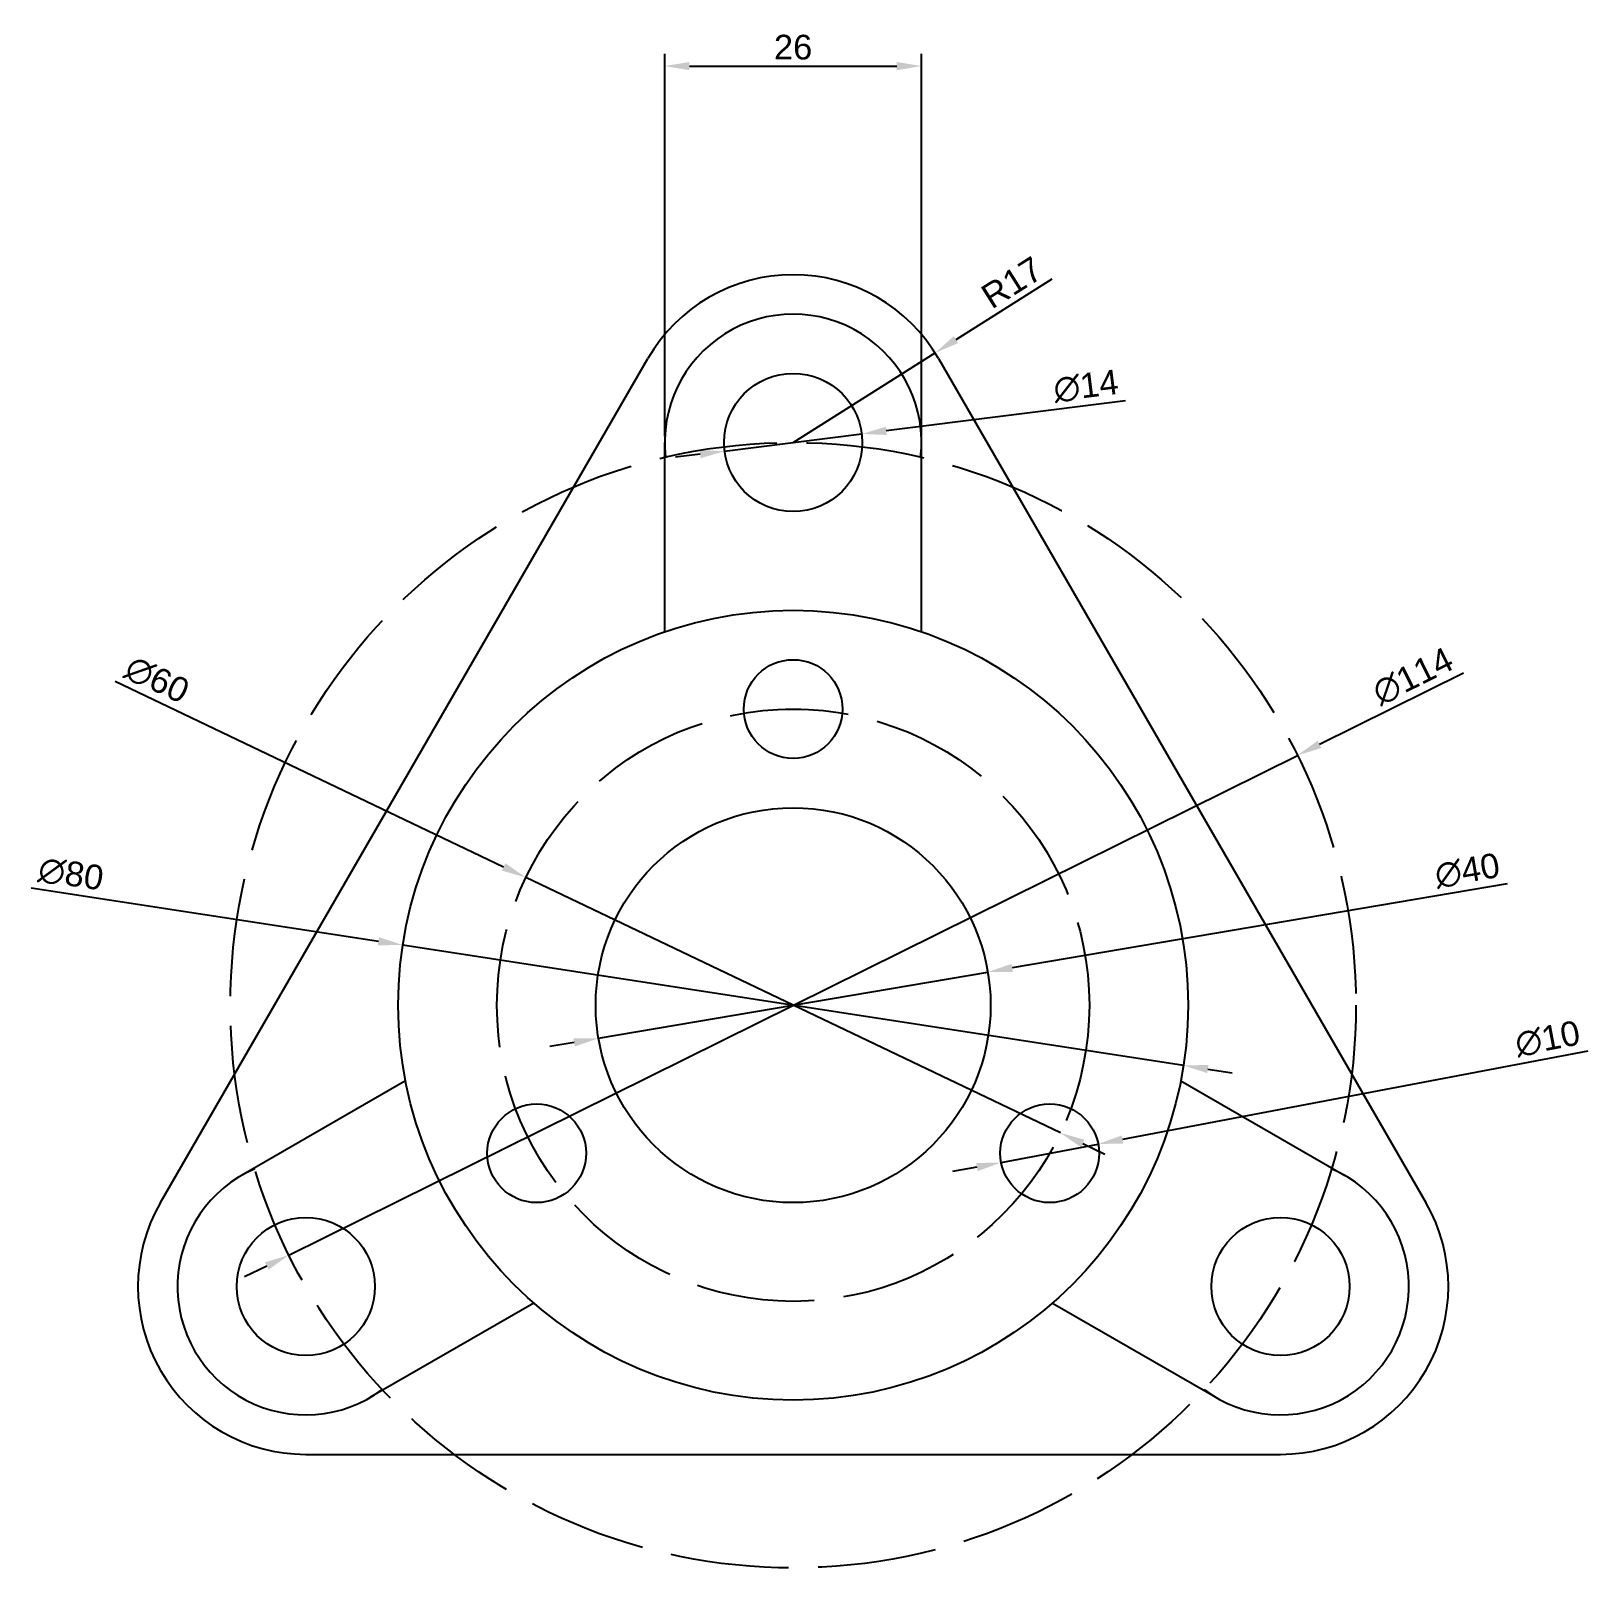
# Model space of a CAD drawing. Header units: millimetres. Extents: x 2849 to 3509, y 1815 to 2070.
# Drawn here: x 2849.1 to 3006.8, y 1914.2 to 2069.8 of the extents above.
import ezdxf

# ---------------------------------------------------------------- set-up
doc = ezdxf.new("R2010")
doc.units = ezdxf.units.MM
doc.linetypes.add('ACAD_ISO02W100', pattern=[15, 12, -3])
doc.layers.add('new', color=7, linetype='ACAD_ISO02W100')
doc.styles.get("Standard").update_dxf_attribs({"font": 'arial.ttf'})
doc.dimstyles.new('ISO-25', dxfattribs={"dimtxt": 2.5, "dimasz": 2.5, "dimexe": 1.25, "dimexo": 0.625, "dimtad": 1, "dimtxsty": 'Standard', "dimcen": 2.5, "dimadec": 0, "dimazin": 0, "dimtfac": 1, "dimtmove": 0, "dimatfit": 3, "dimfxl": 1, "dimarcsym": 0})

# ---------------------------------------------------------------- blocks, each defined once
blk = doc.blocks.new('*D22')
at = {"color": 0, "lineweight": -2, "transparency": 16777216}
for p, q in [((2952.47, 2044.73), (2942.75, 2038.59)), ((2926.26, 2028.17), (2940.64, 2037.25))]:
    blk.add_line(p, q, dxfattribs=at)
at = {"color": 0, "transparency": 16777216}
blk.add_solid([(2942.53, 2038.94), (2942.97, 2038.24), (2940.64, 2037.25)], dxfattribs=at)
at = {"layer": 'Defpoints', "color": 0, "transparency": 16777216}
for p in [(2940.64, 2037.25), (2926.26, 2028.17)]:
    blk.add_point(p, dxfattribs=at)
at = {"color": 0, "transparency": 16777216, "insert": (2948.42, 2044.39), "char_height": 2.5, "attachment_point": 5, "rotation": 32.2893}
blk.add_mtext('R17', dxfattribs=at)
blk = doc.blocks.new('*D23')
at = {"color": 0, "lineweight": -2, "transparency": 16777216}
for p, q in [((2959.91, 2032.38), (2935.69, 2029.35)), ((2919.32, 2027.3), (2933.21, 2029.04)), ((2916.84, 2026.99), (2914.36, 2026.68))]:
    blk.add_line(p, q, dxfattribs=at)
at = {"color": 0, "transparency": 16777216}
for points in [[(2935.64, 2029.77), (2935.74, 2028.94), (2933.21, 2029.04)], [(2916.79, 2027.41), (2916.89, 2026.58), (2919.32, 2027.3)]]:
    blk.add_solid(points, dxfattribs=at)
at = {"layer": 'Defpoints', "color": 0, "transparency": 16777216}
for p in [(2933.21, 2029.04), (2919.32, 2027.3)]:
    blk.add_point(p, dxfattribs=at)
at = {"color": 0, "transparency": 16777216, "insert": (2955.92, 2033.87), "char_height": 2.5, "attachment_point": 5, "rotation": 7.1276}
blk.add_mtext('∅14', dxfattribs=at)
blk = doc.blocks.new('*D24')
at = {"color": 0, "lineweight": -2, "transparency": 16777216}
for p, q in [((3006.76, 1966.53), (2959.61, 1957.57)), ((2947.33, 1955.24), (2957.16, 1957.11)), ((2944.88, 1954.77), (2942.42, 1954.31))]:
    blk.add_line(p, q, dxfattribs=at)
at = {"color": 0, "transparency": 16777216}
for points in [[(2959.54, 1957.98), (2959.69, 1957.16), (2957.16, 1957.11)], [(2944.8, 1955.18), (2944.95, 1954.36), (2947.33, 1955.24)]]:
    blk.add_solid(points, dxfattribs=at)
at = {"layer": 'Defpoints', "color": 0, "transparency": 16777216}
for p in [(2957.16, 1957.11), (2947.33, 1955.24)]:
    blk.add_point(p, dxfattribs=at)
at = {"color": 0, "transparency": 16777216, "insert": (3002.68, 1967.76), "char_height": 2.5, "attachment_point": 5, "rotation": 10.7529}
blk.add_mtext('∅10', dxfattribs=at)
blk = doc.blocks.new('*D25')
at = {"color": 0, "lineweight": -2, "transparency": 16777216}
for p, q in [((2857.58, 2003.99), (2896.94, 1985.18)), ((2953.33, 1958.24), (2899.19, 1984.11)), ((2955.59, 1957.16), (2957.85, 1956.09))]:
    blk.add_line(p, q, dxfattribs=at)
at = {"color": 0, "transparency": 16777216}
for points in [[(2897.12, 1985.56), (2896.76, 1984.81), (2899.19, 1984.11)], [(2955.77, 1957.54), (2955.41, 1956.79), (2953.33, 1958.24)]]:
    blk.add_solid(points, dxfattribs=at)
at = {"layer": 'Defpoints', "color": 0, "transparency": 16777216}
for p in [(2899.19, 1984.11), (2953.33, 1958.24)]:
    blk.add_point(p, dxfattribs=at)
at = {"color": 0, "transparency": 16777216, "insert": (2861.83, 2004.14), "char_height": 2.5, "attachment_point": 5, "rotation": 334.4643}
blk.add_mtext('∅60', dxfattribs=at)
blk = doc.blocks.new('*D26')
at = {"color": 0, "lineweight": -2, "transparency": 16777216}
for p, q in [((2849.08, 1983.07), (2884.26, 1977.65)), ((2965.8, 1965.08), (2886.73, 1977.27)), ((2968.27, 1964.7), (2970.74, 1964.32))]:
    blk.add_line(p, q, dxfattribs=at)
at = {"color": 0, "transparency": 16777216}
for points in [[(2884.32, 1978.06), (2884.2, 1977.24), (2886.73, 1977.27)], [(2968.33, 1965.11), (2968.2, 1964.29), (2965.8, 1965.08)]]:
    blk.add_solid(points, dxfattribs=at)
at = {"layer": 'Defpoints', "color": 0, "transparency": 16777216}
for p in [(2886.73, 1977.27), (2965.8, 1965.08)]:
    blk.add_point(p, dxfattribs=at)
at = {"color": 0, "transparency": 16777216, "insert": (2853.11, 1984.44), "char_height": 2.5, "attachment_point": 5, "rotation": 351.2371}
blk.add_mtext('∅80', dxfattribs=at)
blk = doc.blocks.new('*D27')
at = {"color": 0, "lineweight": -2, "transparency": 16777216}
for p, q in [((2998.6, 1983.48), (2948.45, 1974.95)), ((2906.55, 1967.82), (2945.98, 1974.53)), ((2904.08, 1967.4), (2901.62, 1966.98))]:
    blk.add_line(p, q, dxfattribs=at)
at = {"color": 0, "transparency": 16777216}
for points in [[(2948.38, 1975.36), (2948.52, 1974.54), (2945.98, 1974.53)], [(2904.01, 1967.81), (2904.15, 1966.99), (2906.55, 1967.82)]]:
    blk.add_solid(points, dxfattribs=at)
at = {"layer": 'Defpoints', "color": 0, "transparency": 16777216}
for p in [(2945.98, 1974.53), (2906.55, 1967.82)]:
    blk.add_point(p, dxfattribs=at)
at = {"color": 0, "transparency": 16777216, "insert": (2994.55, 1984.79), "char_height": 2.5, "attachment_point": 5, "rotation": 9.6579}
blk.add_mtext('∅40', dxfattribs=at)
blk = doc.blocks.new('*D28')
at = {"color": 0, "lineweight": -2, "transparency": 16777216}
for p, q in [((2994.16, 2004.82), (2979.58, 1997.59)), ((2875.19, 1945.86), (2977.34, 1996.48)), ((2872.95, 1944.75), (2870.71, 1943.64))]:
    blk.add_line(p, q, dxfattribs=at)
at = {"color": 0, "transparency": 16777216}
for points in [[(2979.39, 1997.97), (2979.76, 1997.22), (2977.34, 1996.48)], [(2872.77, 1945.12), (2873.14, 1944.38), (2875.19, 1945.86)]]:
    blk.add_solid(points, dxfattribs=at)
at = {"layer": 'Defpoints', "color": 0, "transparency": 16777216}
for p in [(2977.34, 1996.48), (2875.19, 1945.86)]:
    blk.add_point(p, dxfattribs=at)
at = {"color": 0, "transparency": 16777216, "insert": (2989.04, 2004.48), "char_height": 2.5, "attachment_point": 5, "rotation": 26.3637}
blk.add_mtext('∅114', dxfattribs=at)
blk = doc.blocks.new('*D29')
at = {"color": 0, "lineweight": -2, "transparency": 16777216}
for p, q in [((2913.26, 2028.8), (2913.26, 2067.56)), ((2939.26, 2028.8), (2939.26, 2067.56)), ((2915.76, 2066.31), (2936.76, 2066.31))]:
    blk.add_line(p, q, dxfattribs=at)
at = {"color": 0, "transparency": 16777216}
for points in [[(2915.76, 2066.72), (2915.76, 2065.89), (2913.26, 2066.31)], [(2936.76, 2066.72), (2936.76, 2065.89), (2939.26, 2066.31)]]:
    blk.add_solid(points, dxfattribs=at)
at = {"layer": 'Defpoints', "color": 0, "transparency": 16777216}
for p in [(2939.26, 2066.31), (2913.26, 2028.17), (2939.26, 2028.17)]:
    blk.add_point(p, dxfattribs=at)
at = {"color": 0, "transparency": 16777216, "insert": (2926.26, 2068.21), "char_height": 2.5, "attachment_point": 5}
blk.add_mtext('26', dxfattribs=at)

msp = doc.modelspace()

# ---------------------------------------------------------------- linework, layer by layer
for p, q in [((2862.179, 1951.173), (2911.542, 2036.673)), ((2940.987, 2036.673), (2990.35, 1951.173)), ((2913.264, 2009.002), (2913.264, 2028.173)), ((2939.264, 2009.002), (2939.264, 2028.173)), ((2887.004, 1963.517), (2870.401, 1953.931)), ((2965.525, 1963.517), (2982.128, 1953.931)), ((2900.004, 1941), (2883.401, 1931.415)), ((2952.525, 1941), (2969.128, 1931.415)), ((2876.901, 1925.673), (2975.628, 1925.673))]:
    msp.add_line(p, q)
for centre, radius in [((2926.264, 2028.173), 7), ((2926.264, 1971.173), 40), ((2926.264, 2001.173), 5), ((2926.264, 1971.173), 20), ((2900.284, 1956.173), 5), ((2952.245, 1956.173), 5), ((2876.901, 1942.673), 7), ((2975.628, 1942.673), 7)]:
    msp.add_circle(centre, radius)
for centre, radius, start, end in [((2926.264, 2028.173), 17, 30, 150), ((2926.264, 2028.173), 13, 353.45203, 186.54797), ((2876.901, 1942.673), 13, 113.45203, 306.54797), ((2975.628, 1942.673), 13, 233.45203, 66.54797), ((2876.901, 1942.673), 17, 150, 270), ((2975.628, 1942.673), 17, 270, 30)]:
    msp.add_arc(centre, radius, start, end)
at = {"layer": 'new'}
for radius in [57, 30]:
    msp.add_circle((2926.264, 1971.173), radius, dxfattribs=at)

# ---------------------------------------------------------------- dimensions: what is measured, and where the dimension line sits
dim = msp.add_linear_dim(base=(2939.264, 2066.305), p1=(2913.264, 2028.173), p2=(2939.264, 2028.173), dimstyle='ISO-25')
dim.commit()
dim.dimension.update_dxf_attribs({"geometry": '*D29', "text_midpoint": (2926.264, 2068.207)})
dim = msp.add_radius_dim(center=(2926.264, 2028.173), mpoint=(2940.636, 2037.254), dimstyle='ISO-25')
dim.commit()
dim.dimension.update_dxf_attribs({"geometry": '*D22', "text_midpoint": (2949.42, 2042.805), "dimtype": 164})
for p1, p2, picture, middle in [((2919.319, 2027.304), (2933.21, 2029.042), '*D23', (2956.169, 2031.912)), ((2875.193, 1945.861), (2977.336, 1996.485), '*D28', (2989.911, 2002.717)), ((2953.334, 1958.241), (2899.195, 1984.105), '*D25', (2860.979, 2002.362)), ((2906.548, 1967.818), (2945.981, 1974.528), '*D27', (2994.884, 1982.85)), ((2965.798, 1965.079), (2886.731, 1977.267), '*D26', (2852.81, 1982.496)), ((2947.333, 1955.24), (2957.157, 1957.106), '*D24', (3003.053, 1965.822))]:
    dim = msp.add_diameter_dim_2p(p1=p1, p2=p2, dimstyle='ISO-25')
    dim.commit()
    dim.dimension.update_dxf_attribs({"geometry": picture, "text_midpoint": middle, "dimtype": 163})

doc.saveas('drawing.dxf')
